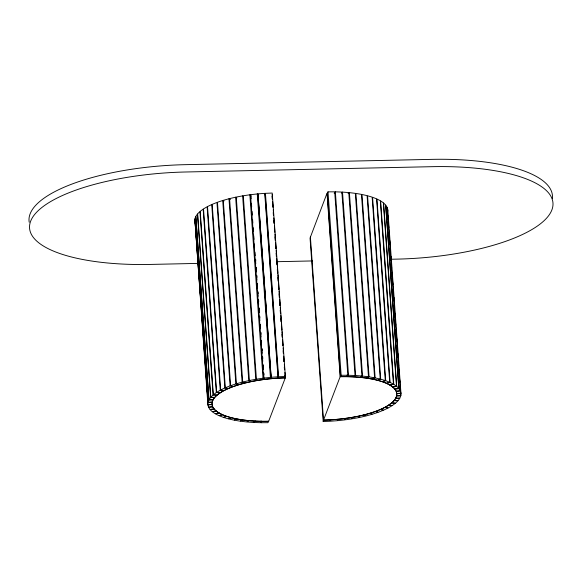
<?xml version="1.0" encoding="UTF-8"?>
<svg xmlns="http://www.w3.org/2000/svg" width="582" height="582" viewBox="0 0 582 582"><rect width="100%" height="100%" fill="white"/><g stroke="black" fill="none" stroke-linecap="round" stroke-linejoin="round"><path stroke-width="0.87" d="M207.992 402.453L207.869 404.701L212.015 404.461L212.139 402.213L207.992 402.453L194.846 219.028L207.89 404.927L208.509 407.116L212.641 406.723L212.023 404.534L207.89 404.927M387.714 211.419L387.808 209.92M400.962 393.352L396.815 393.585L396.662 395.833L400.809 395.6L400.962 393.352L387.787 209.702L387.205 207.505M265.436 193.326L278.582 376.75L278.283 378.133L285.071 377.856L285.369 376.481L272.223 193.049L265.436 193.326L265.137 194.701L278.218 377.231M340.164 376.67A65.148 21.316 -4.1 0 1 396.306 397.004A65.148 21.316 -4.1 0 1 323.519 420.117L340.164 376.67L327.019 193.246L310.053 238.067L323.206 421.499L329.994 421.237L330.307 419.855L323.519 420.117L323.206 421.499M208.043 402.227L208.902 399.958L195.756 216.526L194.897 218.803L208.043 402.227L212.161 402.14L213.019 399.863L208.902 399.958M284.911 372.429L285.304 377.856L268.658 421.303L267.909 422.692L261.216 422.714L261.085 420.91M261.216 422.714L261.958 421.324L268.658 421.303A65.148 21.316 -4.1 0 1 212.517 400.962A65.148 21.316 -4.1 0 1 285.304 377.856M328.008 191.849L327.244 193.239L340.397 376.67L347.083 376.649L347.847 375.259L334.701 191.834L328.008 191.849L341.154 375.281L340.397 376.67M209.025 399.725L210.611 397.448L197.458 214.023L195.879 216.3L209.025 399.725L213.063 399.79L214.642 397.506L210.611 397.448M334.163 193.224L335.363 191.842L341.874 192.067L355.027 375.499L353.827 376.881L347.308 376.656L347.185 374.844M347.308 376.656L348.509 375.274L335.363 191.842M210.8 397.222L213.092 394.967L216.999 395.178L214.707 397.433L210.8 397.222L197.654 213.79L199.946 211.542L213.092 394.967M341.438 193.013L342.514 192.104L348.785 192.577L361.931 376.008L360.316 377.369L354.045 376.896L355.667 375.536L361.931 376.008M213.354 394.749L216.329 392.544L220.061 392.901L217.093 395.105L213.354 394.749L200.208 211.317L203.176 209.113L216.329 392.544M348.043 193.515L349.396 192.635L355.34 193.348L368.486 376.78L366.464 378.096L360.52 377.383L362.542 376.067L368.486 376.78M216.657 392.326L220.272 390.202L223.786 390.697L220.171 392.828L216.657 392.326L203.511 208.894L207.127 206.77L220.272 390.202M369.061 376.86L366.66 378.125L372.211 379.064L374.612 377.798L361.466 194.373L355.915 193.428L369.061 376.86L374.612 377.798M220.665 389.991L224.885 387.968L228.137 388.601L223.925 390.631L220.665 389.991L207.519 206.559L211.732 204.537L224.885 387.968M375.143 377.907L372.393 379.1L377.478 380.264L380.235 379.064L367.089 195.639L361.997 194.475L375.143 377.907L380.235 379.064M225.336 387.772L230.101 385.866L233.062 386.637L228.29 388.536L225.336 387.772L212.183 204.34L216.955 202.441L230.101 385.866M380.715 379.195L377.645 380.308L382.214 381.668L385.291 380.555L372.145 197.131L367.569 195.763L380.715 379.195L385.291 380.555M224.041 200.943L222.724 200.499L217.457 202.252L230.61 385.684L233.237 386.572L238.504 384.818L235.877 383.931L230.61 385.684M385.721 380.701L382.359 381.719L386.361 383.276L389.722 382.258L376.569 198.826L372.575 197.276L385.721 380.701L389.722 382.258M230.487 199.415L228.981 198.746L223.277 200.332L236.423 383.764L238.685 384.76L244.389 383.174L242.127 382.178L236.423 383.764M390.093 382.425L386.492 383.327L389.867 385.058L393.468 384.149L380.322 200.717L376.94 198.993L390.093 382.425L393.468 384.149M236.889 197.931L235.637 197.196L229.57 198.6L242.716 382.025L244.593 383.123L250.66 381.727L248.79 380.628L242.716 382.025M393.774 384.331L389.976 385.117L392.697 386.994L396.502 386.208L383.349 202.776L380.628 200.899L393.774 384.331L396.502 386.208M242.629 195.872L236.263 197.065L249.409 380.497L250.878 381.676L257.244 380.483L255.782 379.297L242.629 195.872L243.603 196.658M249.409 380.497L255.782 379.297M396.735 386.397L392.777 387.059L394.807 389.067L398.772 388.405L385.619 204.973L383.589 202.972L396.735 386.397L398.772 388.405M251.104 198.746L250.907 196.032L249.867 194.781L243.276 195.763L256.429 379.188L257.462 380.446L264.053 379.464L263.602 373.142M256.429 379.188L263.02 378.213L264.053 379.464M208.603 407.327L212.67 406.796L214.009 408.906L209.942 409.437L208.603 407.327L208.378 405.305M398.939 388.609L394.865 389.132L396.182 391.25L400.256 390.718L398.939 388.609L385.786 205.184L387.103 207.294L400.351 390.937L400.94 393.126L396.808 393.512L396.218 391.322L400.351 390.937M250.536 194.694L257.273 193.944L257.87 195.254L271.016 378.678L264.279 379.435L263.682 378.125L250.536 194.694L251.133 196.003M263.682 378.125L270.419 377.369L271.016 378.678M271.103 377.303L277.905 376.794L278.05 378.147L271.248 378.656L271.103 377.303L257.95 193.879L264.752 193.362L264.905 194.715M278.582 376.75L285.369 376.481M198.215 263.399L150.112 264.432A138.611 45.36 -4.1 0 1 30.664 221.167A138.611 45.36 -4.1 0 1 185.527 171.996L432.411 166.678A138.611 45.36 -4.1 0 1 551.867 209.942A138.611 45.36 -4.1 0 1 396.997 259.121L390.646 259.252M277.185 261.696L312.585 260.932M341.154 375.281L347.847 375.259M348.509 375.274L355.027 375.499M194.744 221.495L195.356 223.684M257.95 193.879L258.102 195.232M387.925 215.784L388.179 219.399M388.507 223.917L388.761 227.533M389.089 232.051L389.343 235.659M389.671 240.177L389.933 243.793M390.253 248.31L390.515 251.926M390.835 256.444L391.097 260.059M391.417 264.577L391.679 268.193M391.999 272.711L392.261 276.326M392.588 280.844L392.843 284.452M393.17 288.97L393.425 292.586M393.752 297.104L394.007 300.719M394.334 305.237L394.596 308.853M394.916 313.371L395.178 316.986M395.498 321.504L395.76 325.12M396.08 329.638L396.342 333.253M396.604 336.862L396.924 341.379M397.186 344.995L397.506 349.513M397.768 353.128L398.088 357.646M398.35 361.262L398.67 365.78M398.932 369.395L399.259 373.913M399.514 377.529L399.841 382.047M400.096 385.655L400.423 390.173M400.678 393.788L400.809 395.6M387.932 216.911L388.129 219.625M388.456 224.143L388.711 227.758M389.038 232.276L389.293 235.892M389.62 240.41L389.875 244.018M390.202 248.536L390.464 252.152M390.784 256.669L391.046 260.285M391.366 264.803L391.628 268.418M391.948 272.936L392.21 276.552M392.53 281.07L392.792 284.685M393.119 289.203L393.374 292.811M393.701 297.329L393.956 300.945M394.283 305.463L394.538 309.078M394.865 313.596L395.127 317.212M395.447 321.73L395.709 325.345M396.029 329.863L396.291 333.479M396.611 337.997L396.873 341.612M397.193 346.13L397.455 349.738M397.782 354.256L398.037 357.872M398.364 362.39L398.619 366.005M398.946 370.523L399.201 374.139M399.528 378.656L399.79 382.272M400.11 386.79L400.372 390.406M349.396 192.635L362.542 376.067M342.514 192.104L355.667 375.536M310.373 236.692L323.519 420.117M272.15 194.424L272.478 198.942M272.674 201.656L273.06 207.076M273.256 209.782L273.642 215.209M273.838 217.915L274.224 223.343M274.42 226.049L274.871 232.378M275.002 234.182L275.453 240.504M275.584 242.316L276.043 248.638M276.166 250.449L276.625 256.771M276.748 258.583L277.207 264.905M277.338 266.709L277.789 273.038M277.92 274.842L278.371 281.171M278.502 282.976L278.953 289.305M279.084 291.109L279.535 297.431M279.666 299.243L280.117 305.565M280.248 307.376L280.706 313.698M280.83 315.502L281.288 321.831M281.419 323.636L281.87 329.965M282.001 331.769L282.386 337.189M282.583 339.903L282.968 345.322M283.165 348.036L283.55 353.456M283.747 356.169L284.132 361.589M284.329 364.303L284.722 369.723M272.056 196.236L272.245 198.949M272.638 204.369L272.827 207.083M273.22 212.503L273.416 215.209M273.802 220.636L273.998 223.343M274.384 228.762L274.58 231.476M274.966 236.896L275.228 240.512M275.548 245.029L275.81 248.645M276.13 253.163L276.392 256.778M276.719 261.296L276.974 264.912M277.301 269.43L277.556 273.045M277.883 277.563L278.138 281.171M278.465 285.689L278.727 289.305M279.047 293.823L279.309 297.438M279.629 301.956L279.891 305.572M280.211 310.09L280.473 313.705M280.793 318.223L281.055 321.839M281.382 326.357L281.637 329.965M281.964 334.49L282.154 337.196M282.546 342.616L282.743 345.33M283.128 350.75L283.325 353.463M283.71 358.883L283.907 361.597M284.292 367.016L284.489 369.73M284.874 375.15L285.071 377.856M264.752 193.362L277.985 377.238M258.168 196.134L271.248 378.656M257.273 193.944L270.419 377.369M255.665 259.259L255.796 261.063M256.247 267.385L256.378 269.197M256.837 275.519L256.96 277.33M257.419 283.652L257.55 285.464M258.001 291.786L258.132 293.59M258.583 299.919L258.714 301.723M259.165 308.053L259.296 309.857M259.747 316.186L259.878 317.99M260.329 324.312L260.46 326.124M260.911 332.446L261.042 334.257M261.5 340.579L261.624 342.383M262.082 348.713L262.213 350.517M262.664 356.846L262.795 358.65M263.246 364.979L263.377 366.784M263.828 373.106L263.959 374.917M251.424 203.263L251.686 206.879M252.006 211.397L252.268 215.013M252.588 219.53L252.85 223.139M253.17 227.657L253.432 231.272M253.759 235.79L254.014 239.406M254.341 243.923L254.596 247.539M254.923 252.057L255.178 255.673M255.44 259.288L255.767 263.806M256.022 267.414L256.349 271.94M256.604 275.548L256.931 280.066M257.186 283.681L257.513 288.199M257.775 291.815L258.095 296.333M258.357 299.948L258.677 304.466M258.939 308.082L259.259 312.599M259.521 316.215L259.848 320.733M260.103 324.341L260.43 328.859M260.685 332.475L261.012 336.993M261.267 340.608L261.594 345.126M261.856 348.742L262.176 353.259M262.438 356.875L262.758 361.393M263.02 365.009L263.34 369.526M249.867 194.781L263.02 378.213M235.637 197.196L248.79 380.628M228.981 198.746L242.127 382.178M222.724 200.499L235.877 383.931M195.683 228.202L195.872 230.916M196.265 236.336L196.396 238.14M196.847 244.469L196.978 246.273M197.429 252.595L197.56 254.407M198.011 260.729L198.142 262.54M198.593 268.862L198.724 270.674M199.175 276.996L199.306 278.8M199.764 285.129L199.888 286.933M200.346 293.263L200.477 295.067M200.928 301.396L201.059 303.2M201.51 309.522L201.641 311.334M202.092 317.656L202.223 319.467M202.674 325.789L202.805 327.593M203.256 333.923L203.387 335.727M203.846 342.056L203.969 343.86M204.428 350.189L204.551 351.994M205.01 358.316L205.14 360.127M205.592 366.449L205.722 368.261M206.173 374.582L206.304 376.394M206.756 382.716L206.886 384.52M207.338 390.849L207.468 392.654M207.92 398.983L208.05 400.787M29.202 222.215A138.611 45.36 -4.1 0 1 185.003 164.677L431.888 159.366A138.611 45.36 -4.1 0 1 552.376 198.491M396.648 395.913L395.76 398.183L399.878 398.103L400.758 395.825L396.648 395.913M395.716 398.263L394.109 400.54L398.146 400.605L399.754 398.328L395.716 398.263M255.214 421.099L254.028 422.488L260.554 422.707L261.733 421.324L255.214 421.099M394.043 400.62L391.73 402.868L395.629 403.086L397.95 400.831L394.043 400.62M248.718 420.626L247.11 421.986L253.388 422.452L254.996 421.092L248.718 420.626M391.642 402.948L388.645 405.145L392.377 405.509L395.367 403.304L391.642 402.948M242.556 419.906L240.541 421.223L246.499 421.928L248.507 420.604L242.556 419.906M388.536 405.218L384.898 407.342L388.405 407.851L392.042 405.727L388.536 405.218M236.794 418.938L234.4 420.211L239.966 421.142L242.359 419.877L236.794 418.938M384.767 407.415L380.526 409.437L383.778 410.077L388.012 408.055L384.767 407.415M231.505 417.752L228.762 418.953L233.869 420.102L236.612 418.909L231.505 417.752M380.373 409.502L375.586 411.401L378.533 412.172L383.327 410.274L380.373 409.502M226.754 416.348L223.684 417.469L228.275 418.829L231.338 417.709L226.754 416.348M375.412 411.459L370.13 413.213L372.749 414.1L378.031 412.354L375.412 411.459M222.586 414.755L219.239 415.774L223.255 417.323L226.602 416.305L222.586 414.755M369.948 413.271L364.23 414.85L366.485 415.854L372.196 414.268L369.948 413.271M219.058 412.98L215.464 413.889L218.868 415.606L222.455 414.697L219.058 412.98M364.026 414.901L357.945 416.29L359.807 417.396L365.889 415.999L364.026 414.901M216.206 411.045L212.408 411.838L215.158 413.707L218.948 412.914L216.206 411.045M357.734 416.341L351.353 417.527L352.808 418.713L359.181 417.52L357.734 416.341M214.067 408.979L210.117 409.641L212.168 411.641L216.126 410.979L214.067 408.979M351.135 417.563L344.537 418.538L345.562 419.797L352.161 418.822L351.135 417.563M344.311 418.567L337.575 419.309L338.157 420.626L344.893 419.884L344.311 418.567M337.342 419.331L330.54 419.84L330.671 421.193L337.473 420.691L337.342 419.331"/></g></svg>
